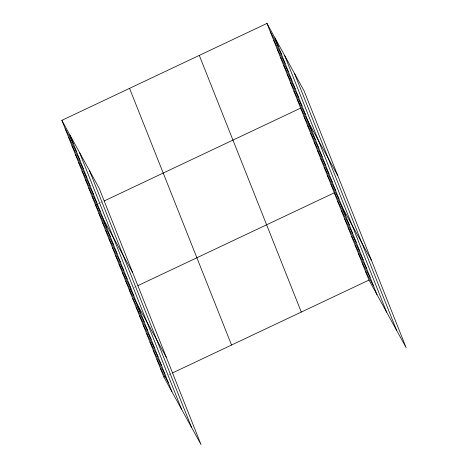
<?xml version="1.0" encoding="UTF-8"?>
<svg xmlns="http://www.w3.org/2000/svg" width="468" height="468" viewBox="0 0 468 468"><rect width="100%" height="100%" fill="white"/><g stroke="black" fill="none" stroke-linecap="round" stroke-linejoin="round"><path stroke-width="0.35" stroke-dasharray="2.34 1.75" d="M98.028 203.861L99.912 202.977M100.538 202.679L102.416 201.79M134.199 287.381L136.703 286.194M168.878 374.652L172.013 373.166"/><path stroke-width="0.7" d="M61.864 120.346L99.017 187.925L201.018 444.6L163.864 377.021L61.864 120.346L266.982 23.4L304.136 90.979L406.136 347.654L368.983 280.075L266.982 23.4M97.402 204.159L95.525 205.048L132.678 272.628M104.3 200.901L300.643 108.102L337.797 175.681M131.063 288.861L129.186 289.75L166.339 357.33M137.961 285.603L334.304 192.804L371.457 260.383M163.864 377.021L165.742 376.132M172.639 372.873L368.983 280.075M270.346 31.871L278.361 46.449M273.716 40.342L281.73 54.914M277.079 48.812L285.094 63.385M280.449 57.283L288.458 71.856M283.813 65.748L291.827 80.326M287.176 74.219L295.191 88.797M290.546 82.69L298.561 97.268M293.91 91.161L301.924 105.739M297.279 99.631L305.288 114.21M304.007 116.573L312.021 131.151M307.377 125.044L315.391 139.616M310.74 133.515L318.755 148.087M314.104 141.985L322.119 156.558M317.474 150.45L325.488 165.029M320.837 158.921L328.852 173.499M324.207 167.392L332.216 181.97M327.571 175.863L335.585 190.441M330.935 184.334L338.949 198.912M337.773 201.532L345.782 216.105M341.236 210.255L349.251 224.833M344.705 218.983L352.72 233.561M348.174 227.711L356.189 242.289M351.644 236.439L359.658 251.012M355.113 245.162L363.121 259.74M358.576 253.89L366.59 268.468M362.045 262.618L370.059 277.196M365.514 271.346L373.528 285.919M65.227 128.817L73.242 143.395M68.597 137.288L76.612 151.866M71.961 145.759L79.975 160.331M75.33 154.229L83.339 168.802M78.694 162.7L86.709 177.273M82.058 171.165L90.072 185.743M85.428 179.636L93.442 194.214M88.791 188.107L96.806 202.685M92.161 196.578L100.17 211.156M98.888 213.519L106.903 228.097M102.258 221.99L110.272 236.562M105.622 230.461L113.636 245.033M108.986 238.932L117 253.504M112.355 247.396L120.37 261.975M115.719 255.867L123.733 270.445M119.088 264.338L127.097 278.916M122.452 272.809L130.467 287.387M125.816 281.28L133.83 295.858M132.655 298.479L140.663 313.051M136.118 307.201L144.132 321.779M139.587 315.929L147.601 330.507M143.056 324.657L151.07 339.236M146.525 333.386L154.539 347.958M149.994 342.114L158.003 356.686M153.457 350.836L161.472 365.414M156.926 359.564L164.941 374.143M160.395 368.293L168.41 382.871M294.518 73.488L396.519 330.162M284.614 55.47L386.615 312.138M274.997 37.978L376.997 294.647M199.292 55.394L301.293 312.062M129.554 88.353L231.555 345.027M89.4 170.434L191.4 427.108M79.496 152.416L181.496 409.085M69.878 134.924L171.879 391.593"/></g></svg>
